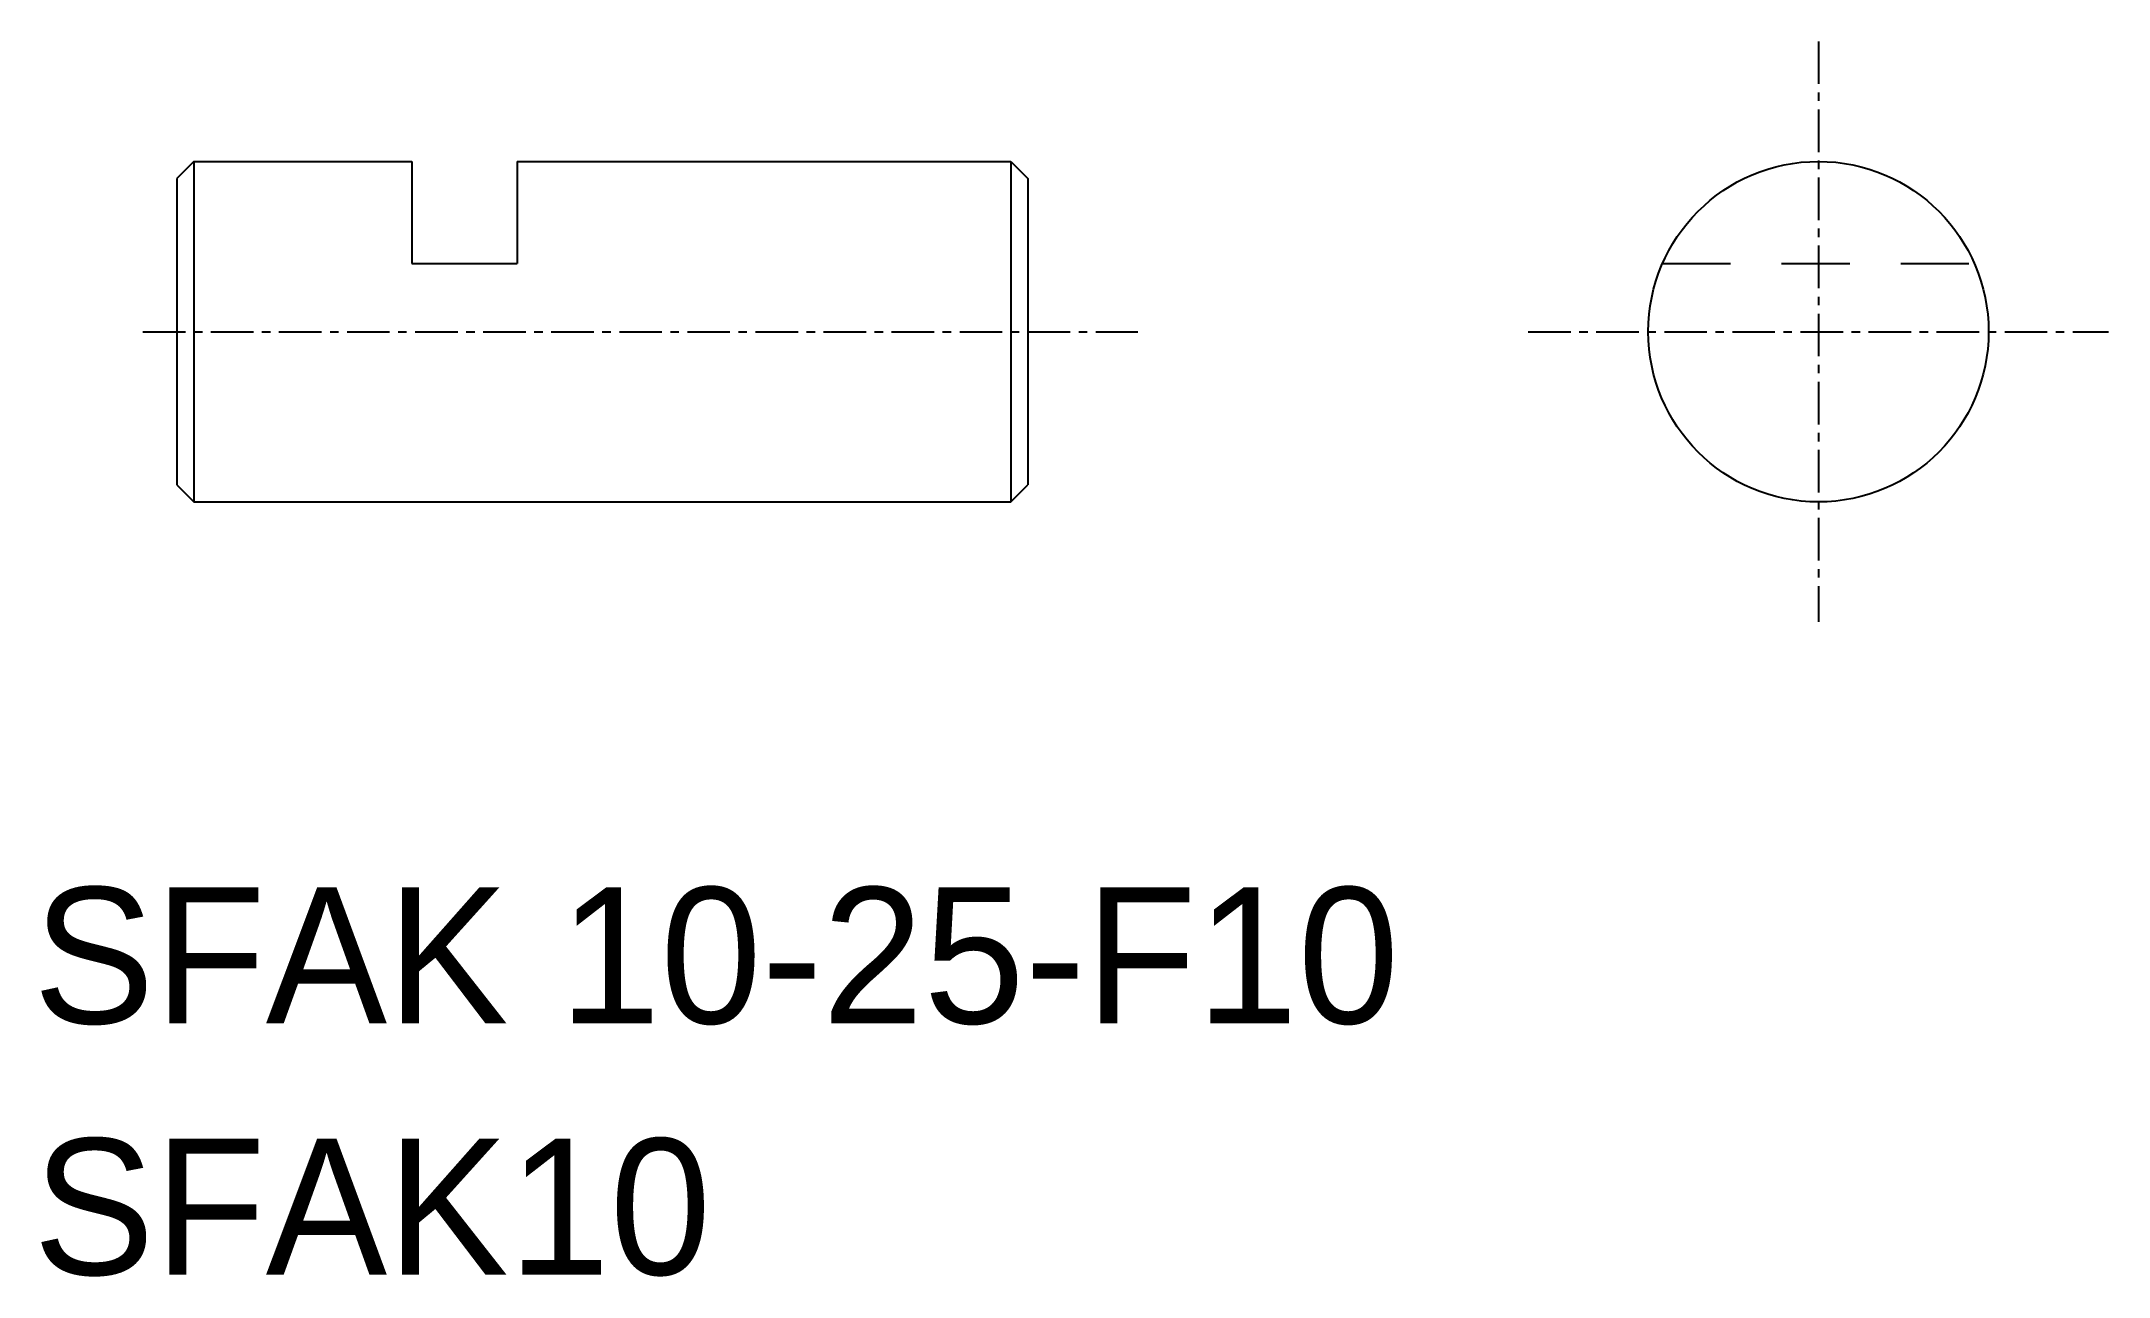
# Model space of a CAD drawing. Extents: x 263.4 to 324.1, y 93.1 to 129.4.
import ezdxf

# ---------------------------------------------------------------- set-up
doc = ezdxf.new("R2010")
doc.units = 0
doc.linetypes.add('CENTER', pattern=[2, 1.25, -0.25, 0.25, -0.25])
doc.linetypes.add('DASHED', pattern=[3.5, 2, -1.5])
doc.layers.get('0').update_dxf_attribs({"linetype": 'CONTINUOUS'})
doc.layers.add('CENTER', color=1, linetype='CENTER')

msp = doc.modelspace()

# ---------------------------------------------------------------- linework, layer by layer
at = {"color": 7, "linetype": 'CONTINUOUS'}
for p, q in [((267.88, 125.853), (267.38, 125.353)), ((267.88, 125.853), (274.28, 125.853)), ((267.88, 125.853), (267.88, 115.853)), ((274.28, 125.853), (274.28, 122.853)), ((277.38, 125.853), (291.88, 125.853)), ((277.38, 125.853), (277.38, 122.853)), ((291.88, 125.853), (291.88, 115.853)), ((291.88, 125.853), (292.38, 125.353)), ((267.38, 125.353), (267.38, 116.353)), ((292.38, 125.353), (292.38, 116.353)), ((274.28, 125.103), (274.28, 125.103)), ((274.28, 122.853), (277.38, 122.853)), ((267.38, 116.353), (267.88, 115.853)), ((291.88, 115.853), (292.38, 116.353)), ((267.88, 115.853), (291.88, 115.853))]:
    msp.add_line(p, q, dxfattribs=at)
msp.add_line((274.28, 124.353), (274.28, 124.353))
at = {"color": 3, "linetype": 'DASHED'}
msp.add_line((311.03, 122.853), (320.195, 122.853), dxfattribs=at)
at = {"color": 7, "linetype": 'CONTINUOUS'}
msp.add_circle((315.612, 120.853), 5, dxfattribs=at)
at = {"layer": 'CENTER', "color": 1, "linetype": 'CENTER'}
for p, q in [((315.612, 129.38), (315.612, 112.326)), ((266.38, 120.853), (295.611, 120.853)), ((307.085, 120.853), (324.139, 120.853))]:
    msp.add_line(p, q, dxfattribs=at)

# ---------------------------------------------------------------- texts
at = {"color": 7, "linetype": 'CONTINUOUS'}
for s, p in [('SFAK 10-25-F10', (263.155, 100.532)), ('SFAK10', (263.155, 93.152))]:
    msp.add_text(s, height=4, dxfattribs=at).set_placement(p)

doc.saveas('drawing.dxf')
